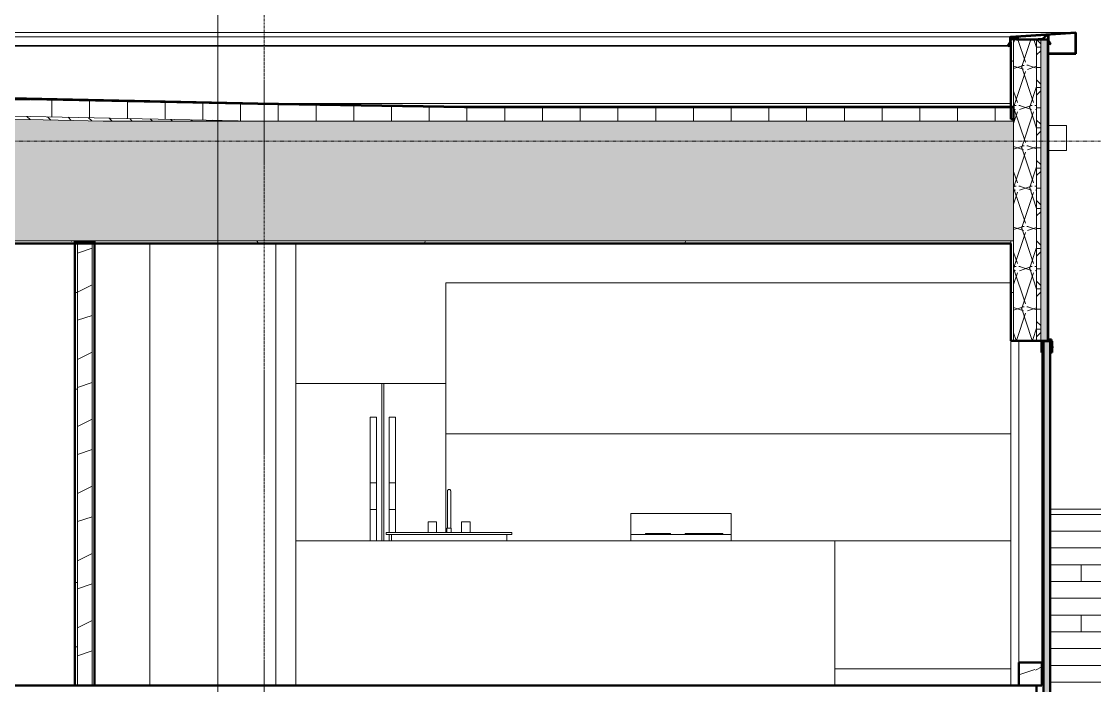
# Model space of a CAD drawing. Header units: inches. Extents: x -4168 to 1833, y -300 to 637.
# Drawn here: x 1057.8 to 1313.7, y 268 to 426.3 of the extents above; entities that cross this region are included whole.
import ezdxf

# ---------------------------------------------------------------- set-up
doc = ezdxf.new("R2010")
doc.units = ezdxf.units.IN
doc.header["$MEASUREMENT"] = 0
doc.linetypes.add('Aligning Line 1_8_', pattern=[0.25, 0.125, -0.125])
doc.linetypes.add('Grid Line 1_2_', pattern=[0.875, 0.5, -0.125, 0.125, -0.125])
for name, color, linetype, lineweight in [('0-3', 55, 'Continuous', 9), ('0-5', 170, 'Continuous', 5), ('A-FLOR-7', 192, 'Continuous', 50), ('A-GENM-1', 55, 'Continuous', 9), ('A-GLAZ-CWMG', 51, 'Continuous', 9), ('A-GLAZ-CWMG-1', 247, 'Continuous', 9), ('A-GLAZ-CWMG-3', 55, 'Continuous', 9), ('A-GLAZ-CWMG-4', 51, 'Continuous', 50), ('A-ROOF', 132, 'Continuous', 13), ('A-ROOF-1', 252, 'Continuous', 13), ('A-ROOF-2', 31, 'Continuous', 5), ('A-ROOF-4', 132, 'Continuous', 50), ('A-ROOF-PATT-1', 132, 'Continuous', 9), ('A-WALL', 113, 'Continuous', 13), ('A-WALL-1', 10, 'Continuous', 50), ('A-WALL-10', 113, 'Continuous', 50), ('A-WALL-11', 9, 'Continuous', 9), ('A-WALL-2', 7, 'Continuous', 13), ('A-WALL-3', 135, 'Continuous', 13), ('A-WALL-5', 254, 'Continuous', 5), ('A-WALL-6', 8, 'Continuous', 5), ('A-WALL-9', 27, 'Continuous', 13), ('A-WALL-PATT-1', 250, 'Continuous', 9), ('A-WALL-PATT-2', 253, 'Continuous', 9), ('A-WALL-PATT-3', 55, 'Continuous', 9), ('A-WALL-PATT-5', 111, 'Continuous', 9), ('G-ANNO-SYMB', 111, 'Aligning Line 1_8_', 9), ('G-ANNO-SYMB-1', 111, 'Continuous', 9), ('P-SANR-FIXT-1', 55, 'Continuous', 9), ('Q-CASE-1', 55, 'Continuous', 9), ('Q-SPCQ-1', 55, 'Continuous', 9), ('S-GRID-1', 1, 'Grid Line 1_2_', 9)]:
    doc.layers.add(name, color=color, linetype=linetype, lineweight=lineweight)
pattern_1 = [(0, (-10964.796, 146.633), (30.72, 7.68), [1.267, -21.773, 1.267, -21.773, -122.88]), (0, (-10964.796, 146.633), (30.72, 7.68), [-46.08, 1.267, -44.813, 1.267, -21.773, -53.76]), (0, (-10964.796, 146.633), (30.72, 7.68), [-115.2, 1.267, -14.093, 1.267, -37.133]), (120, (-10953.276, 150.473), (-22.011075, 22.7643), [1.267, -21.773, 1.267, -21.773, -122.88]), (120, (-10953.276, 150.473), (-22.011075, 22.7643), [-46.08, 1.267, -44.813, 1.267, -21.773, -53.76]), (120, (-10953.276, 150.473), (-22.011075, 22.7643), [-115.2, 1.267, -14.093, 1.267, -37.133]), (240, (-10949.436, 165.833), (-8.708925, -30.4443), [1.267, -21.773, 1.267, -21.773, -122.88]), (240, (-10949.436, 165.833), (-8.708925, -30.4443), [-46.08, 1.267, -44.813, 1.267, -21.773, -53.76]), (240, (-10949.436, 165.833), (-8.708925, -30.4443), [-115.2, 1.267, -14.093, 1.267, -37.133])]
pattern_2 = [(0, (317.997, 146.633), (0, 4.798), []), (315, (317.997, 146.633), (4.798427, 0), [6.786, -6.786]), (45, (317.997, 146.633), (4.798427, 0), [6.786, -6.786])]
pattern_3 = [(161.57, (318.477, 147.113), (-3.8399538, -1.54e-05), [0, -27.322, 3.034, 0]), (18.43, (317.517, 147.113), (-3.8399538, 1.54e-05), [0, -27.322, 3.034, 0]), (108.43, (318.477, 147.113), (1.919622, -9.6005246), [9.106, -21.25]), (71.57, (317.517, 147.113), (1.919622, 9.6005246), [9.106, -21.25])]
pattern_4 = [(0, (317.997, 146.633), (30.72, 7.68), [1.267, -21.773, 1.267, -21.773, -122.88]), (0, (317.997, 146.633), (30.72, 7.68), [-46.08, 1.267, -44.813, 1.267, -21.773, -53.76]), (0, (317.997, 146.633), (30.72, 7.68), [-115.2, 1.267, -14.093, 1.267, -37.133]), (120, (329.517, 150.473), (-22.011075, 22.7643), [1.267, -21.773, 1.267, -21.773, -122.88]), (120, (329.517, 150.473), (-22.011075, 22.7643), [-46.08, 1.267, -44.813, 1.267, -21.773, -53.76]), (120, (329.517, 150.473), (-22.011075, 22.7643), [-115.2, 1.267, -14.093, 1.267, -37.133]), (240, (333.357, 165.833), (-8.708925, -30.4443), [1.267, -21.773, 1.267, -21.773, -122.88]), (240, (333.357, 165.833), (-8.708925, -30.4443), [-46.08, 1.267, -44.813, 1.267, -21.773, -53.76]), (240, (333.357, 165.833), (-8.708925, -30.4443), [-115.2, 1.267, -14.093, 1.267, -37.133])]
pattern_5 = [(0, (317.997, 146.633), (0, 9), []), (90, (317.997, 146.633), (-9, 6e-16), [])]

# ---------------------------------------------------------------- blocks, each defined once
blk = doc.blocks.new('Refrigerator_-_Side-by-Side_6047 - 36_ X 30_-V60-BUILDING SECTION - EAST_WEST AT RAMP - LOOKING SOUTH')
at = {"layer": 'Q-SPCQ-1'}
for p, q in [((-10159.59, 208), (-10159.59, 170.5)), ((-10139.09, 208), (-10159.59, 208)), ((-10138.59, 208), (-10139.09, 208)), ((-10139.09, 170.5), (-10139.09, 208)), ((-10138.59, 208), (-10138.59, 170.5)), ((-10123.84, 208), (-10138.59, 208)), ((-10123.84, 172.5), (-10123.84, 208)), ((-10141.87, 184.29), (-10141.87, 200)), ((-10141.87, 200), (-10140.35, 200)), ((-10140.35, 200), (-10140.35, 184.29)), ((-10137.33, 184.29), (-10137.33, 200)), ((-10135.81, 200), (-10137.33, 200)), ((-10135.81, 200), (-10135.81, 184.29)), ((-10141.87, 177.94), (-10141.87, 184.29)), ((-10141.87, 184.29), (-10140.35, 184.29)), ((-10140.35, 184.29), (-10140.35, 177.94)), ((-10137.33, 177.94), (-10137.33, 184.29)), ((-10135.81, 184.29), (-10137.33, 184.29)), ((-10135.81, 184.29), (-10135.81, 177.94)), ((-10141.87, 170.5), (-10141.87, 177.94)), ((-10141.87, 177.94), (-10140.35, 177.94)), ((-10140.35, 177.94), (-10140.35, 170.5)), ((-10137.33, 172.5), (-10137.33, 177.94)), ((-10135.81, 177.94), (-10137.33, 177.94)), ((-10135.81, 177.94), (-10135.81, 172.5)), ((-10137.33, 170.5), (-10137.33, 172))]:
    blk.add_line(p, q, dxfattribs=at)
blk = doc.blocks.new('Range - 24_ x 24_-1372826-BUILDING SECTION - EAST_WEST AT RAMP - LOOKING SOUTH')
at = {"layer": 'Q-SPCQ-1'}
for p, q in [((-10591.52, 36), (-10591.52, 41)), ((-10591.52, 41), (-10567.52, 41)), ((-10567.52, 41), (-10567.52, 36)), ((-10591.52, 36), (-10591.52, 34.5)), ((-10567.52, 36), (-10591.52, 36)), ((-10588.02, 36.25), (-10588.02, 36)), ((-10588.02, 36.25), (-10582.02, 36.25)), ((-10582.02, 36), (-10582.02, 36.25)), ((-10578.52, 36.25), (-10578.52, 36)), ((-10578.52, 36.25), (-10577.54, 36.25)), ((-10577.52, 36.25), (-10577.52, 36)), ((-10577.52, 36.25), (-10570.52, 36.25)), ((-10570.52, 36), (-10570.52, 36.25)), ((-10570.5, 36.25), (-10569.52, 36.25)), ((-10569.52, 36), (-10569.52, 36.25)), ((-10567.52, 34.5), (-10567.52, 36))]:
    blk.add_line(p, q, dxfattribs=at)
blk = doc.blocks.new('OD_CW_Base Cabinet - OD_CW_Base Cabinet-1985765-BUILDING SECTION - EAST_WEST AT RAMP - LOOKING SOUTH')
at = {"layer": 'Q-CASE-1'}
for p, q in [((-9989.06, 170.5), (-10031.06, 170.5)), ((-10031.06, 140), (-9989.06, 140))]:
    blk.add_line(p, q, dxfattribs=at)
blk = doc.blocks.new('Sink Kitchen-Single - 30_ x 21_-366345-BUILDING SECTION - EAST_WEST AT RAMP - LOOKING SOUTH')
at = {"layer": 'P-SANR-FIXT-1'}
for p, q in [((-11068.88, 43.87), (-11068.88, 37.5)), ((-11068.88, 43.87), (-11068.88, 42.5)), ((-11068.13, 37.5), (-11068.13, 43.87)), ((-11068.13, 42.5), (-11068.13, 43.87)), ((-11068.87, 42.5), (-11068.87, 42.5)), ((-11068.14, 42.5), (-11068.14, 42.5)), ((-11073.51, 39), (-11073.51, 36.5)), ((-11073.51, 39), (-11071.51, 39)), ((-11071.51, 36.5), (-11071.51, 39)), ((-11065.51, 39), (-11065.51, 36.5)), ((-11065.51, 39), (-11063.51, 39)), ((-11063.51, 36.5), (-11063.51, 39)), ((-11083.51, 36.5), (-11053.51, 36.5)), ((-11083.51, 36.5), (-11083.51, 36)), ((-11053.51, 36), (-11083.51, 36)), ((-11082.26, 36), (-11082.26, 34.5)), ((-11069.01, 37.5), (-11069.01, 36.5)), ((-11069.01, 37.5), (-11068.01, 37.5)), ((-11068.01, 36.5), (-11068.01, 37.5)), ((-11054.76, 34.5), (-11054.76, 36)), ((-11053.51, 36), (-11053.51, 36.5))]:
    blk.add_line(p, q, dxfattribs=at)
at = {"layer": 'P-SANR-FIXT-1', "flags": 128}
for points in [[(-11068.88, 46.37), (-11068.88, 46.39), (-11068.88, 46.4), (-11068.88, 46.42), (-11068.88, 46.43), (-11068.87, 46.45), (-11068.87, 46.46), (-11068.87, 46.48), (-11068.86, 46.49), (-11068.86, 46.51), (-11068.85, 46.52), (-11068.84, 46.53), (-11068.84, 46.55), (-11068.83, 46.56), (-11068.82, 46.57), (-11068.81, 46.59), (-11068.81, 46.6), (-11068.8, 46.61), (-11068.79, 46.62), (-11068.78, 46.63), (-11068.77, 46.64), (-11068.76, 46.65), (-11068.74, 46.66), (-11068.73, 46.67), (-11068.72, 46.68), (-11068.71, 46.69), (-11068.69, 46.7), (-11068.68, 46.71), (-11068.67, 46.71), (-11068.65, 46.72), (-11068.64, 46.72), (-11068.63, 46.73), (-11068.61, 46.73), (-11068.6, 46.74), (-11068.58, 46.74), (-11068.57, 46.74), (-11068.55, 46.75), (-11068.54, 46.75), (-11068.52, 46.75), (-11068.51, 46.75), (-11068.51, 46.75)], [(-11068.88, 46.37), (-11068.88, 46.37), (-11068.88, 46.37), (-11068.88, 46.36), (-11068.88, 46.34), (-11068.88, 46.33), (-11068.88, 46.3), (-11068.88, 46.28), (-11068.88, 46.25), (-11068.88, 46.21), (-11068.88, 46.18), (-11068.88, 46.14), (-11068.88, 46.09), (-11068.88, 46.04), (-11068.88, 45.99), (-11068.88, 45.94), (-11068.88, 45.88), (-11068.88, 45.82), (-11068.88, 45.75), (-11068.88, 45.69), (-11068.88, 45.62), (-11068.88, 45.54), (-11068.88, 45.47), (-11068.88, 45.39), (-11068.88, 45.31), (-11068.88, 45.23), (-11068.88, 45.14), (-11068.88, 45.05), (-11068.88, 44.96), (-11068.88, 44.87), (-11068.88, 44.78), (-11068.88, 44.69), (-11068.88, 44.59), (-11068.88, 44.5), (-11068.88, 44.4), (-11068.88, 44.3), (-11068.88, 44.2), (-11068.88, 44.1), (-11068.88, 44), (-11068.88, 43.9), (-11068.88, 43.87)], [(-11068.88, 46.3), (-11068.88, 46.32), (-11068.88, 46.34), (-11068.88, 46.35), (-11068.88, 46.36), (-11068.88, 46.37), (-11068.88, 46.37)], [(-11068.88, 43.87), (-11068.88, 43.97), (-11068.88, 44.07), (-11068.88, 44.17), (-11068.88, 44.27), (-11068.88, 44.37), (-11068.88, 44.47), (-11068.88, 44.57), (-11068.88, 44.66), (-11068.88, 44.76), (-11068.88, 44.85), (-11068.88, 44.94), (-11068.88, 45.03), (-11068.88, 45.12), (-11068.88, 45.2), (-11068.88, 45.29), (-11068.88, 45.37), (-11068.88, 45.45), (-11068.88, 45.52), (-11068.88, 45.6), (-11068.88, 45.67), (-11068.88, 45.74), (-11068.88, 45.8), (-11068.88, 45.86), (-11068.88, 45.92), (-11068.88, 45.98), (-11068.88, 46.03), (-11068.88, 46.08), (-11068.88, 46.13), (-11068.88, 46.17)], [(-11068.51, 46.75), (-11068.49, 46.75), (-11068.48, 46.75), (-11068.46, 46.75), (-11068.45, 46.75), (-11068.43, 46.74), (-11068.42, 46.74), (-11068.4, 46.74), (-11068.39, 46.73), (-11068.37, 46.73), (-11068.36, 46.72), (-11068.35, 46.71), (-11068.33, 46.71), (-11068.32, 46.7), (-11068.31, 46.69), (-11068.29, 46.68), (-11068.28, 46.68), (-11068.27, 46.67), (-11068.26, 46.66), (-11068.25, 46.65), (-11068.24, 46.64), (-11068.23, 46.63), (-11068.22, 46.61), (-11068.21, 46.6), (-11068.2, 46.59), (-11068.19, 46.58), (-11068.18, 46.56), (-11068.17, 46.55), (-11068.17, 46.54), (-11068.16, 46.52), (-11068.16, 46.51), (-11068.15, 46.5), (-11068.15, 46.48), (-11068.14, 46.47), (-11068.14, 46.45), (-11068.14, 46.44), (-11068.13, 46.42), (-11068.13, 46.41), (-11068.13, 46.39), (-11068.13, 46.38), (-11068.13, 46.37)], [(-11068.13, 43.87), (-11068.13, 43.97), (-11068.13, 44.07), (-11068.13, 44.17), (-11068.13, 44.27), (-11068.13, 44.37), (-11068.13, 44.47), (-11068.13, 44.57), (-11068.13, 44.66), (-11068.13, 44.76), (-11068.13, 44.85), (-11068.13, 44.94), (-11068.13, 45.03), (-11068.13, 45.12), (-11068.13, 45.2), (-11068.13, 45.29), (-11068.13, 45.37), (-11068.13, 45.45), (-11068.13, 45.52), (-11068.13, 45.6), (-11068.13, 45.67), (-11068.13, 45.74), (-11068.13, 45.8), (-11068.13, 45.86), (-11068.13, 45.92), (-11068.13, 45.98), (-11068.13, 46.03), (-11068.13, 46.08), (-11068.13, 46.13), (-11068.13, 46.17), (-11068.13, 46.21), (-11068.13, 46.24), (-11068.13, 46.27), (-11068.13, 46.3), (-11068.13, 46.32), (-11068.13, 46.34), (-11068.13, 46.35), (-11068.13, 46.36), (-11068.13, 46.37), (-11068.13, 46.37), (-11068.13, 46.37)], [(-11068.13, 46.37), (-11068.13, 46.37), (-11068.13, 46.36), (-11068.13, 46.34), (-11068.13, 46.33), (-11068.13, 46.3), (-11068.13, 46.28)], [(-11068.13, 46.14), (-11068.13, 46.09), (-11068.13, 46.04), (-11068.13, 45.99), (-11068.13, 45.94), (-11068.13, 45.88), (-11068.13, 45.82), (-11068.13, 45.75), (-11068.13, 45.69), (-11068.13, 45.62), (-11068.13, 45.54), (-11068.13, 45.47), (-11068.13, 45.39), (-11068.13, 45.31), (-11068.13, 45.23), (-11068.13, 45.14), (-11068.13, 45.05), (-11068.13, 44.96), (-11068.13, 44.87), (-11068.13, 44.78), (-11068.13, 44.69), (-11068.13, 44.59), (-11068.13, 44.5), (-11068.13, 44.4), (-11068.13, 44.3), (-11068.13, 44.2), (-11068.13, 44.1), (-11068.13, 44), (-11068.13, 43.9), (-11068.13, 43.87)]]:
    blk.add_lwpolyline(points, dxfattribs=at)
blk = doc.blocks.new('OD_CW_Base Cabinet - OD_CW_Base Cabinet-1985666-BUILDING SECTION - EAST_WEST AT RAMP - LOOKING SOUTH')
at = {"layer": 'Q-CASE-1'}
for p, q in [((-10159.59, 136), (-10159.59, 170.5)), ((-10031.06, 170.5), (-10159.59, 170.5)), ((-10031.06, 170.5), (-10031.06, 136))]:
    blk.add_line(p, q, dxfattribs=at)
blk = doc.blocks.new('OD_CW_Upper Cabinet - OD_CW_Upper Cabinet-V61-BUILDING SECTION - EAST_WEST AT RAMP - LOOKING SOUTH')
at = {"layer": 'Q-CASE-1'}
for p, q in [((-9989.06, 364), (-10123.84, 364)), ((-10123.84, 364), (-10123.84, 340)), ((-10123.84, 328), (-9989.06, 328))]:
    blk.add_line(p, q, dxfattribs=at)
blk = doc.blocks.new('CTR - 1st Phase - Unit Layouts_rvt-2-BUILDING SECTION - EAST_WEST AT RAMP - LOOKING SOUTH')
at = {"layer": 'A-WALL-PATT-1'}
h = blk.add_hatch(dxfattribs=at)
h.set_pattern_fill('FP_20', color=256, style=0, pattern_type=2)
h.set_pattern_definition(pattern_1)
h.paths.add_polyline_path([(-10211.71, 268), (-10211.71, 373.37), (-10212.34, 373.37), (-10212.34, 268)], flags=0)
h = blk.add_hatch(dxfattribs=at)
h.set_pattern_fill('FP_20', color=256, style=0, pattern_type=2)
h.set_pattern_definition(pattern_1)
h.paths.add_polyline_path([(-10207.59, 268), (-10207.59, 373.37), (-10208.21, 373.37), (-10208.21, 268)], flags=0)
at = {"layer": 'A-WALL-PATT-2'}
h = blk.add_hatch(dxfattribs=at)
h.set_pattern_fill('FP_23', color=256, style=0, pattern_type=2)
h.set_pattern_definition([(216.87, (-10958.398, 162.627), (47.980943, 31.987086), [7.997, -71.971]), (206.565, (-10948.802, 157.829), (-15.993714, -15.99413), [17.881, -17.881]), (198.435, (-10948.802, 149.832), (-31.98674, -15.99388), [10.115, -40.461])])
h.paths.add_polyline_path([(-10208.21, 268), (-10208.21, 373.87), (-10211.71, 373.87), (-10211.71, 268)], flags=0)
at = {"layer": 'A-WALL-1'}
for p, q in [((-10212.34, 373.87), (-10212.34, 268)), ((-10207.59, 373.87), (-10212.34, 373.87)), ((-10207.59, 268), (-10207.59, 373.87)), ((-10212.34, 268), (-10207.59, 268))]:
    blk.add_line(p, q, dxfattribs=at)
at = {"layer": 'A-WALL-2'}
for p, q in [((-10211.71, 373.87), (-10211.71, 268)), ((-10208.21, 373.87), (-10208.21, 268))]:
    blk.add_line(p, q, dxfattribs=at)
at = {"layer": 'A-WALL-3'}
for p, q in [((-10194.4, 373.37), (-10194.4, 268)), ((-10164.34, 268), (-10164.34, 373.37)), ((-10159.59, 373.37), (-10159.59, 340))]:
    blk.add_line(p, q, dxfattribs=at)
at = {"layer": '0-3'}
for name, p in [('OD_CW_Upper Cabinet - OD_CW_Upper Cabinet-V61-BUILDING SECTION - EAST_WEST AT RAMP - LOOKING SOUTH', (0, 0)), ('Refrigerator_-_Side-by-Side_6047 - 36_ X 30_-V60-BUILDING SECTION - EAST_WEST AT RAMP - LOOKING SOUTH', (0, 132)), ('Sink Kitchen-Single - 30_ x 21_-366345-BUILDING SECTION - EAST_WEST AT RAMP - LOOKING SOUTH', (945.45, 268)), ('Range - 24_ x 24_-1372826-BUILDING SECTION - EAST_WEST AT RAMP - LOOKING SOUTH', (511.77, 268)), ('OD_CW_Base Cabinet - OD_CW_Base Cabinet-1985666-BUILDING SECTION - EAST_WEST AT RAMP - LOOKING SOUTH', (0, 132)), ('OD_CW_Base Cabinet - OD_CW_Base Cabinet-1985765-BUILDING SECTION - EAST_WEST AT RAMP - LOOKING SOUTH', (0, 132))]:
    blk.add_blockref(name, p, dxfattribs=at)
blk = doc.blocks.new('Basic Wall _ EXT - FIBER CEMENT - SMALL - ___-2145934-BUILDING SECTION - EAST_WEST AT RAMP - LOOKING SOUTH')
at = {"layer": 'A-WALL-3'}
for p, q in [((-9973.63, 423.66), (-10857.95, 423.66)), ((-9989.07, 422.6), (-10842.51, 422.6)), ((-9989.06, 422.27), (-9989.22, 422.27)), ((-9989, 422.47), (-9989.17, 422.47)), ((-9987.51, 422.37), (-9988.95, 422.37)), ((-9980.36, 423.11), (-9980.5, 423.11)), ((-9989.8, 420.57), (-10831.78, 420.57)), ((-10824.25, 420.42), (-9989.48, 420.42)), ((-9989.49, 420.59), (-9989.69, 420.59)), ((-9989.56, 420.63), (-9989.67, 420.63)), ((-9989.13, 420.64), (-9989.47, 420.64)), ((-9988.99, 422.24), (-9989.21, 422.24)), ((-9989.21, 422.23), (-9988.59, 422.23)), ((-9988.59, 422.16), (-9989.21, 422.16)), ((-9988.89, 422.08), (-9989.21, 422.08)), ((-9982.61, 422.04), (-9987.72, 422.04)), ((-9981.63, 422), (-9981.57, 422.04)), ((-9979.73, 420.79), (-9980.19, 420.79))]:
    blk.add_line(p, q, dxfattribs=at)
at = {"layer": 'A-WALL-3', "flags": 128}
for points in [[(-9989.07, 422.6), (-9989.12, 422.59), (-9989.18, 422.56), (-9989.22, 422.52), (-9989.26, 422.47), (-9989.28, 422.41), (-9989.29, 422.35)], [(-9980.11, 422.86), (-9980.11, 422.92), (-9980.14, 422.98), (-9980.18, 423.03), (-9980.22, 423.07), (-9980.28, 423.1), (-9980.34, 423.11), (-9980.41, 423.11), (-9980.47, 423.09), (-9980.52, 423.05)], [(-9989.61, 420.45), (-9989.55, 420.43), (-9989.49, 420.42)], [(-9989.48, 420.49), (-9989.48, 420.49), (-9989.53, 420.5)], [(-9989.48, 420.42), (-9989.43, 420.42), (-9989.37, 420.44)], [(-9989.29, 421.44), (-9989.29, 421.39), (-9989.3, 421.35), (-9989.33, 421.3)], [(-9989.26, 421.26), (-9989.23, 421.32), (-9989.21, 421.38), (-9989.21, 421.44)], [(-9989.14, 421.39), (-9989.14, 421.35), (-9989.16, 421.3), (-9989.18, 421.26)], [(-9988.89, 422.08), (-9988.95, 422.07), (-9989.01, 422.05), (-9989.07, 422.01), (-9989.11, 421.95), (-9989.13, 421.89), (-9989.14, 421.83)], [(-9989.11, 421.22), (-9989.08, 421.28), (-9989.07, 421.33)], [(-9981.62, 422.1), (-9981.67, 422.07), (-9981.73, 422.05), (-9981.79, 422.04)], [(-9980.19, 421.63), (-9980.18, 421.57), (-9980.16, 421.51), (-9980.14, 421.45)], [(-9980.07, 421.5), (-9980.09, 421.54), (-9980.1, 421.58), (-9980.11, 421.63)]]:
    blk.add_lwpolyline(points, dxfattribs=at)
blk = doc.blocks.new('Basic Wall _ EXT - FIBER CEMENT - LARGE - ___-2162463-BUILDING SECTION - EAST_WEST AT RAMP - LOOKING SOUTH')
at = {"layer": 'A-WALL-9'}
h = blk.add_hatch(color=256, dxfattribs=at)
h.paths.add_polyline_path([(-9979.31, 348.56), (-9979.35, 348.66), (-9979.4, 348.66)], flags=0)
h.paths.add_polyline_path([(-9979.15, 348.66), (-9979.15, 348.71), (-9979.25, 348.78)], flags=0)
h.paths.add_polyline_path([(-9979.31, 348.86), (-9979.31, 348.91), (-9979.41, 349.02), (-9979.44, 349.01)], flags=0)
h.paths.add_polyline_path([(-9979.44, 350.12), (-9979.41, 350.12), (-9979.41, 350.46), (-9980.16, 350.53), (-9980.16, 350.5), (-9979.44, 350.44)], flags=0)
at = {"layer": 'A-WALL-10'}
for p, q in [((-9980.16, 353), (-9980.19, 353)), ((-9980.19, 353), (-9980.19, 350.5)), ((-9980.16, 350.53), (-9980.16, 353)), ((-9980.19, 350.5), (-9979.44, 350.44)), ((-9979.41, 350.46), (-9980.16, 350.53)), ((-9979.55, 348.9), (-9979.58, 348.88)), ((-9979.58, 348.88), (-9979.29, 348.54)), ((-9979.27, 348.56), (-9979.55, 348.9)), ((-9979.44, 350.44), (-9979.44, 349.01)), ((-9979.44, 349.01), (-9979.15, 348.66)), ((-9979.41, 349.02), (-9979.41, 350.46)), ((-9979.13, 348.68), (-9979.41, 349.02)), ((-9979.16, 348.57), (-9979.18, 348.55)), ((-9979.16, 348.53), (-9979.14, 348.55))]:
    blk.add_line(p, q, dxfattribs=at)
for centre, radius, start, end in [((-9979.22, 348.6), 0.0938, 220, 310), ((-9979.22, 348.6), 0.0625, 220, 310), ((-9979.2, 348.62), 0.0625, 310, 40), ((-9979.2, 348.62), 0.0937, 310, 40)]:
    blk.add_arc(centre, radius, start, end, dxfattribs=at)
at = {"layer": 'A-WALL-3'}
for p, q in [((-9979.16, 348.57), (-9979.18, 348.55)), ((-9979.16, 348.57), (-9979.18, 348.55)), ((-9979.16, 348.57), (-9979.18, 348.55)), ((-9979.16, 348.57), (-9979.18, 348.55)), ((-9979.16, 348.57), (-9979.18, 348.55)), ((-9979.16, 348.53), (-9979.14, 348.55)), ((-9979.16, 348.53), (-9979.14, 348.55)), ((-9979.16, 348.53), (-9979.14, 348.55)), ((-9979.16, 348.53), (-9979.14, 348.55)), ((-9979.16, 348.53), (-9979.14, 348.55))]:
    blk.add_line(p, q, dxfattribs=at)
for centre, radius, start, end in [((-9979.22, 348.6), 0.0937, 250, 310), ((-9979.22, 348.6), 0.0938, 250, 310), ((-9979.22, 348.6), 0.0938, 250, 310), ((-9979.22, 348.6), 0.0938, 250, 310), ((-9979.22, 348.6), 0.0938, 250, 310), ((-9979.22, 348.6), 0.0625, 250, 310), ((-9979.22, 348.6), 0.0625, 250, 310), ((-9979.22, 348.6), 0.0625, 250, 310), ((-9979.22, 348.6), 0.0625, 250, 310), ((-9979.22, 348.6), 0.0625, 250, 310), ((-9979.2, 348.62), 0.0625, 310, 40), ((-9979.2, 348.62), 0.0625, 310, 40), ((-9979.2, 348.62), 0.0625, 310, 40), ((-9979.2, 348.62), 0.0625, 310, 40), ((-9979.2, 348.62), 0.0625, 310, 40), ((-9979.2, 348.62), 0.0937, 310, 40), ((-9979.2, 348.62), 0.0938, 310, 40), ((-9979.2, 348.62), 0.0938, 310, 40), ((-9979.2, 348.62), 0.0937, 310, 40), ((-9979.2, 348.62), 0.0938, 310, 40)]:
    blk.add_arc(centre, radius, start, end, dxfattribs=at)
blk = doc.blocks.new('Basic Wall _ EXT - FIBER CEMENT - SMALL - ___-2145937-BUILDING SECTION - EAST_WEST AT RAMP - LOOKING SOUTH')
at = {"layer": 'A-WALL-9'}
h = blk.add_hatch(color=256, dxfattribs=at)
h.paths.add_polyline_path([(-9980.19, 418.54), (-9973.63, 418.54), (-9973.63, 423.66), (-9989.15, 422.56), (-9989.24, 422.47), (-9989.29, 422.23), (-9989.29, 421.44), (-9989.21, 421.44), (-9989.17, 422.47), (-9989.06, 422.52), (-9973.7, 423.58), (-9973.7, 418.62), (-9980.19, 418.58)], flags=0)
h.paths.add_polyline_path([(-9989.49, 420.42), (-9989.22, 420.51), (-9989.11, 420.6), (-9989.15, 420.63), (-9989.44, 420.47), (-9989.49, 420.42)], flags=0)
h.paths.add_polyline_path([(-9989.49, 420.42), (-9989.65, 420.57), (-9989.67, 420.63), (-9989.26, 421.26), (-9989.33, 421.3), (-9989.8, 420.57), (-9989.49, 420.42)], flags=0)
h.paths.add_polyline_path([(-9989.49, 420.59), (-9989.13, 421.23), (-9989.18, 421.26), (-9989.55, 420.63), (-9989.5, 420.6)], flags=0)
h.paths.add_polyline_path([(-9979.73, 420.79), (-9979.66, 420.84), (-9980.07, 421.5), (-9980.14, 421.45), (-9980.07, 421.35)], flags=0)
h.paths.add_polyline_path([(-9989.06, 421.39), (-9989.06, 422), (-9987.72, 422.04), (-9987.72, 422.08), (-9988.98, 422.04), (-9989.09, 421.95), (-9989.14, 421.83), (-9989.13, 421.39), (-9989.06, 421.39)], flags=0)
h.paths.add_polyline_path([(-9980.18, 421.63), (-9980.11, 421.63), (-9980.13, 422.9), (-9980.29, 423.08), (-9980.57, 423.01), (-9981.62, 422.1), (-9981.57, 422.04), (-9980.44, 423), (-9980.26, 422.98), (-9980.19, 422.86), (-9980.19, 421.63)], flags=0)
h.paths.add_polyline_path([(-9981.68, 422), (-9981.57, 422.04), (-9981.69, 422.04)], flags=0)
h.paths.add_polyline_path([(-9987.44, 422.16), (-9987.44, 422.44), (-9989, 422.47), (-9989.06, 422.27), (-9988.98, 422.27), (-9988.94, 422.39), (-9987.51, 422.37), (-9987.51, 422.23), (-9988.59, 422.23), (-9988.59, 422.16), (-9987.51, 422.16)], flags=0)
at = {"layer": 'A-WALL-10'}
for p, q in [((-9989.29, 422.35), (-9989.29, 421.44)), ((-9989.21, 421.44), (-9989.21, 422.35)), ((-9973.63, 423.66), (-9989.07, 422.6)), ((-9989.06, 422.52), (-9973.7, 423.58)), ((-9989, 422.47), (-9989.06, 422.27)), ((-9989.06, 422.27), (-9988.99, 422.24)), ((-9987.44, 422.44), (-9989, 422.47)), ((-9988.99, 422.24), (-9988.94, 422.39)), ((-9988.94, 422.39), (-9987.51, 422.37)), ((-9987.51, 422.37), (-9987.51, 422.23)), ((-9987.44, 422.16), (-9987.44, 422.44)), ((-9980.52, 423.05), (-9981.62, 422.1)), ((-9981.57, 422.04), (-9980.47, 422.99)), ((-9980.19, 422.86), (-9980.19, 422)), ((-9980.11, 421.63), (-9980.11, 422.86)), ((-9973.7, 423.58), (-9973.7, 418.62)), ((-9973.63, 418.54), (-9973.63, 423.66)), ((-9989.33, 421.3), (-9989.8, 420.57)), ((-9989.8, 420.57), (-9989.61, 420.45)), ((-9989.69, 420.6), (-9989.26, 421.26)), ((-9989.57, 420.52), (-9989.69, 420.6)), ((-9989.18, 421.26), (-9989.56, 420.63)), ((-9989.56, 420.63), (-9989.49, 420.59)), ((-9989.49, 420.59), (-9989.11, 421.22)), ((-9989.13, 420.64), (-9989.4, 420.51)), ((-9989.37, 420.44), (-9989.09, 420.57)), ((-9989.14, 421.83), (-9989.14, 421.39)), ((-9989.09, 420.57), (-9989.13, 420.64)), ((-9987.72, 422.08), (-9988.89, 422.08)), ((-9988.59, 422.23), (-9988.59, 422.16)), ((-9987.51, 422.23), (-9988.59, 422.23)), ((-9988.59, 422.16), (-9987.44, 422.16)), ((-9987.72, 422), (-9987.72, 422.08)), ((-9981.79, 422.04), (-9982.61, 422.04)), ((-9982.61, 422.04), (-9982.61, 421.96)), ((-9982.61, 421.96), (-9981.79, 421.96)), ((-9980.14, 421.45), (-9979.73, 420.79)), ((-9979.66, 420.84), (-9980.07, 421.5)), ((-9979.73, 420.79), (-9979.66, 420.84)), ((-9973.7, 418.62), (-9980.19, 418.62)), ((-9980.19, 418.54), (-9973.63, 418.54))]:
    blk.add_line(p, q, dxfattribs=at)
for centre, radius, start, end in [((-9989.04, 422.35), 0.25, 96.9295, 180), ((-9989.04, 422.35), 0.171, 97.5543, 180), ((-9980.36, 422.86), 0.25, 0, 130.7229), ((-9980.36, 422.86), 0.171, 0, 130.7229), ((-9989.48, 420.67), 0.25, 237.9895, 295.8255), ((-9989.48, 420.67), 0.171, 237.9895, 295.8255), ((-9989.54, 421.44), 0.25, 327.174, 0), ((-9989.54, 421.44), 0.329, 327.174, 0), ((-9989.39, 421.39), 0.25, 328.5676, 0), ((-9988.89, 421.83), 0.25, 90, 180), ((-9989.39, 421.39), 0.329, 328.5676, 0), ((-9988.89, 421.83), 0.171, 90, 180), ((-9981.79, 422.29), 0.25, 270, 310.7229), ((-9981.79, 422.29), 0.329, 270, 310.7229), ((-9979.86, 421.63), 0.329, 180, 211.7619), ((-9979.86, 421.63), 0.25, 180, 211.7619)]:
    blk.add_arc(centre, radius, start, end, dxfattribs=at)
at = {"layer": 'A-WALL-3'}
for p, q in [((-9989.06, 421.39), (-9989.06, 421.83)), ((-9988.89, 422), (-9988.44, 422)), ((-9988.44, 422), (-9987.72, 422)), ((-9980.19, 422), (-9980.19, 421.63)), ((-9980.19, 418.62), (-9980.19, 418.54))]:
    blk.add_line(p, q, dxfattribs=at)
blk = doc.blocks.new('Rectangular Mullion - Profile_Polycarbonate_Upper and left-1991598-BUILDING SECTION - EAST_WEST AT RAMP - LOOKING SOUTH')
at = {"layer": 'A-GLAZ-CWMG-1'}
blk.add_hatch(color=256, dxfattribs=at).paths.add_polyline_path([(-9981.33, 347.37), (-9981.33, 347.62), (-9981.39, 347.62), (-9981.39, 347.44), (-9981.69, 347.44), (-9981.69, 350.06), (-9979.31, 350.06), (-9979.31, 347.44), (-9979.69, 347.44), (-9979.69, 347.62), (-9979.75, 347.62), (-9979.75, 347.37), (-9979.25, 347.37), (-9979.25, 350.12), (-9981.75, 350.12), (-9981.75, 347.37), (-9981.69, 347.37)], flags=0)
at = {"layer": 'A-GLAZ-CWMG-4'}
for p, q in [((-9979.25, 350.12), (-9981.75, 350.12)), ((-9981.75, 350.12), (-9981.75, 347.37)), ((-9981.69, 347.44), (-9981.69, 350.06)), ((-9981.69, 350.06), (-9979.31, 350.06)), ((-9979.31, 350.06), (-9979.31, 347.44)), ((-9979.25, 347.37), (-9979.25, 350.12)), ((-9981.75, 347.37), (-9981.33, 347.37)), ((-9981.39, 347.44), (-9981.69, 347.44)), ((-9981.33, 347.62), (-9981.39, 347.62)), ((-9981.39, 347.62), (-9981.39, 347.44)), ((-9981.33, 347.37), (-9981.33, 347.62)), ((-9979.69, 347.62), (-9979.75, 347.62)), ((-9979.75, 347.62), (-9979.75, 347.37)), ((-9979.75, 347.37), (-9979.25, 347.37)), ((-9979.69, 347.44), (-9979.69, 347.62)), ((-9979.31, 347.44), (-9979.69, 347.44))]:
    blk.add_line(p, q, dxfattribs=at)
blk = doc.blocks.new('Rectangular Mullion - Stud - Base_Head-1773364-BUILDING SECTION - EAST_WEST AT RAMP - LOOKING SOUTH')
at = {"layer": 'A-GLAZ-CWMG'}
h = blk.add_hatch(dxfattribs=at)
h.set_pattern_fill('FP_26', color=256, style=0, pattern_type=2)
h.set_pattern_definition([(216.87, (-10955.196, 170.633), (71.999914, 48.000129), [12, -108]), (206.565, (-10940.796, 163.433), (-23.99974, -23.9997), [26.833, -26.833]), (198.435, (-10940.796, 151.433), (-47.999875, -23.999517), [15.179, -60.716])])
h.paths.add_polyline_path([(-9982.94, 268), (-9981.69, 268), (-9981.71, 273.5), (-9987.19, 273.5), (-9987.19, 268), (-9986.07, 268)], flags=0)
at = {"layer": 'A-GLAZ-CWMG-4'}
for p, q in [((-9987.19, 273.5), (-9987.19, 268)), ((-9981.69, 273.5), (-9987.19, 273.5)), ((-9981.69, 268), (-9981.69, 273.5)), ((-9987.19, 268), (-9981.69, 268))]:
    blk.add_line(p, q, dxfattribs=at)
blk = doc.blocks.new('Rectangular Mullion - Stud - Vertical-2193583-BUILDING SECTION - EAST_WEST AT RAMP - LOOKING SOUTH')
at = {"layer": 'A-GLAZ-CWMG-3'}
for p, q in [((-9987.19, 350.12), (-9987.19, 273.5)), ((-9981.69, 347.37), (-9981.69, 273.5))]:
    blk.add_line(p, q, dxfattribs=at)
blk = doc.blocks.new('Family1 - SCUPPER-2162046-BUILDING SECTION - EAST_WEST AT RAMP - LOOKING SOUTH')
at = {"layer": 'A-GENM-1'}
for p, q in [((-9975.81, 401.5), (-9980.19, 401.5)), ((-9975.81, 401.5), (-9975.81, 395.5)), ((-9975.81, 395.5), (-9980.19, 395.5))]:
    blk.add_line(p, q, dxfattribs=at)

msp = doc.modelspace()

# ---------------------------------------------------------------- hatches: boundary and pattern name
at = {"layer": 'A-ROOF-1'}
for points in [[(1114.1036, 406.5056), (1114.1036, 406.7557), (932.4536, 410.5406), (932.4536, 410.2905), (1113.2385, 406.5237)], [(1293.7286, 405.7021), (1294.3536, 405.7021), (1294.3536, 405.9521), (1163.4124, 405.9521), (1114.1036, 406.7557), (1114.1073, 406.5228), (1164.67, 405.7021), (1275.1908, 405.7021)]]:
    msp.add_hatch(color=256, dxfattribs=at).paths.add_polyline_path(points, flags=0)
at = {"layer": 'A-ROOF-2'}
msp.add_hatch(color=256, dxfattribs=at).paths.add_polyline_path([(932.4536, 374), (1294.3536, 374), (1294.3536, 402.5228), (1077.2354, 402.5228), (932.4536, 405.5395), (932.4536, 389.4885)], flags=0)
at = {"layer": 'A-ROOF-PATT-1'}
h = msp.add_hatch(dxfattribs=at)
h.set_pattern_fill('FP_31', color=256, style=0, pattern_type=2)
h.set_pattern_definition(pattern_5)
h.paths.add_polyline_path([(1113.2385, 402.5228), (1114.1036, 402.5228), (1114.1036, 406.5056), (932.4536, 410.2905), (932.4536, 406.2896), (1102.9693, 402.7368)], flags=0)
h = msp.add_hatch(dxfattribs=at)
h.set_pattern_fill('FP_22', color=256, style=0, pattern_type=2)
h.set_pattern_definition(pattern_2)
h.paths.add_polyline_path([(1102.9693, 402.5228), (1113.2385, 402.5228), (932.4536, 406.2896), (932.4536, 405.5395), (1077.2354, 402.5228)], flags=0)
h = msp.add_hatch(dxfattribs=at)
h.set_pattern_fill('FP_31', color=256, style=0, pattern_type=2)
h.set_pattern_definition(pattern_5)
h.paths.add_polyline_path([(1136.8813, 402.5228), (1294.3536, 402.5228), (1294.3536, 405.7021), (1163.4124, 405.7021), (1114.1036, 406.5056), (1114.1036, 402.5228)], flags=0)
h = msp.add_hatch(dxfattribs=at)
h.set_pattern_fill('FP_20', color=256, style=0, pattern_type=2)
h.set_pattern_definition(pattern_4)
h.paths.add_polyline_path([(1083.6464, 373.375), (1293.7286, 373.375), (1293.7286, 374), (935.9536, 374), (935.9536, 373.375), (1071.0786, 373.375), (1071.0786, 373.875), (1074.5786, 373.875), (1074.5786, 373.375), (1083.3265, 373.375)], flags=0)
at = {"layer": 'A-WALL-11'}
msp.add_hatch(color=256, dxfattribs=at).paths.add_polyline_path([(1302.609, 230.1875), (1303.0411, 230.1875), (1303.0411, 350.0625), (1301.4663, 350.0625), (1301.4663, 230.1875), (1302.6036, 230.1875)], flags=0)
at = {"layer": 'A-WALL-5'}
h = msp.add_hatch(color=256, dxfattribs=at)
h.paths.add_polyline_path([(1302.6036, 109.75), (1302.6036, 230.125), (1302.3536, 230.125), (1302.3536, 109.75)], flags=0)
h.paths.add_polyline_path([(1302.3536, 350.125), (1302.6036, 350.125), (1302.6036, 350.5), (1302.3536, 350.5)], flags=0)
at = {"layer": 'A-WALL-6'}
for points in [[(1301.1036, 350.5), (1302.3536, 350.5), (1302.3536, 422), (1300.8536, 422), (1300.8536, 350.5)], [(1302.3536, 350.5), (1302.6036, 350.5), (1302.5868, 422), (1302.3536, 422), (1302.3536, 355.1025)]]:
    msp.add_hatch(color=256, dxfattribs=at).paths.add_polyline_path(points, flags=0)
h = msp.add_hatch(color=256, dxfattribs=at)
h.paths.add_polyline_path([(1302.1004, 109.75), (1302.3536, 109.75), (1302.3536, 230.125), (1300.8536, 230.125), (1300.8536, 109.75)], flags=0)
h.paths.add_polyline_path([(1302.3522, 350.125), (1302.3536, 350.125), (1302.3536, 350.5), (1300.8536, 350.5), (1300.8536, 350.125), (1302.1004, 350.125)], flags=0)
at = {"layer": 'A-WALL-PATT-3'}
h = msp.add_hatch(dxfattribs=at)
h.set_pattern_fill('FP_36', color=256, style=0, pattern_type=2)
h.set_pattern_definition([(0, (1366.479, 268.8), (0, 4), []), (90, (1366.479, 268.8), (-8, 8), [4, -28]), (90, (1382.479, 272.8), (-8, 8), [4, -28])])
h.paths.add_polyline_path([(1307.4823, 230.125), (1368.6036, 230.125), (1368.6036, 310), (1303.0411, 310), (1303.0411, 232.875), (1303.5411, 232.875), (1303.5411, 230.125)], flags=0)
h.paths.add_polyline_path([(1303.4786, 230.1875), (1303.4786, 232.8125), (1303.1036, 232.8125), (1303.1036, 232.625), (1303.0411, 232.625), (1303.0411, 230.1875)], flags=0)
at = {"layer": 'A-WALL-PATT-5'}
h = msp.add_hatch(dxfattribs=at)
h.set_pattern_fill('FP_20', color=256, style=0, pattern_type=2)
h.set_pattern_definition(pattern_4)
h.paths.add_polyline_path([(1293.7286, 350.5), (1294.3536, 350.5), (1294.3536, 374), (1293.7286, 374), (1293.7286, 355.1025)], flags=0)
h.paths.add_polyline_path([(1294.3536, 405.9521), (1294.3536, 422), (1293.7286, 421.9615), (1293.7286, 405.9521), (1294.2533, 405.9521)], flags=0)
h = msp.add_hatch(dxfattribs=at)
h.set_pattern_fill('FP_24', color=256, style=0, pattern_type=2)
h.set_pattern_definition(pattern_3)
h.paths.add_polyline_path([(1295.6036, 350.5), (1299.8536, 350.5), (1299.8536, 422), (1294.3536, 422), (1294.3536, 350.5)], flags=0)
h = msp.add_hatch(dxfattribs=at)
h.set_pattern_fill('FP_22', color=256, style=0, pattern_type=2)
h.set_pattern_definition(pattern_2)
h.paths.add_polyline_path([(1300.8536, 350.5), (1300.8536, 422), (1299.8536, 422), (1299.8536, 350.5)], flags=0)
h = msp.add_hatch(dxfattribs=at)
h.set_pattern_fill('FP_20', color=256, style=0, pattern_type=2)
h.set_pattern_definition(pattern_4)
h.paths.add_polyline_path([(1294.3536, 136), (1294.3536, 230.125), (1293.7286, 230.125), (1293.7286, 136)], flags=0)
h.paths.add_polyline_path([(1293.7286, 350.125), (1294.3536, 350.125), (1294.3536, 350.5), (1293.7286, 350.5)], flags=0)
h = msp.add_hatch(dxfattribs=at)
h.set_pattern_fill('FP_24', color=256, style=0, pattern_type=2)
h.set_pattern_definition(pattern_3)
h.paths.add_polyline_path([(1295.5109, 134.625), (1299.8536, 134.625), (1299.8536, 230.125), (1294.3536, 230.125), (1294.3536, 134.625)], flags=0)
h.paths.add_polyline_path([(1294.3536, 350.125), (1299.8536, 350.125), (1299.8536, 350.5), (1294.3536, 350.5)], flags=0)
h = msp.add_hatch(dxfattribs=at)
h.set_pattern_fill('FP_22', color=256, style=0, pattern_type=2)
h.set_pattern_definition(pattern_2)
h.paths.add_polyline_path([(1300.8536, 109.75), (1300.8536, 230.125), (1299.8536, 230.125), (1299.8536, 109.875)], flags=0)
h.paths.add_polyline_path([(1299.8536, 350.125), (1300.8536, 350.125), (1300.8536, 350.5), (1299.8536, 350.5)], flags=0)

# ---------------------------------------------------------------- linework, layer by layer
at = {"layer": 'A-FLOR-7'}
for p, q in [((1299.8536, 268), (-144.1964, 268)), ((1299.8536, 240.75), (1299.8536, 268))]:
    msp.add_line(p, q, dxfattribs=at)
at = {"layer": 'A-ROOF'}
for p, q in [((1114.1036, 406.5056), (932.4536, 410.2905)), ((1113.2385, 402.5228), (932.4536, 406.2896)), ((1077.2354, 402.5228), (932.4536, 405.5395)), ((1293.7286, 406.7728), (1114.1036, 406.7728)), ((1114.1036, 406.5056), (1114.1036, 406.5228)), ((1163.4124, 405.7021), (1114.1036, 406.5228)), ((1294.3536, 405.7021), (1163.4124, 405.7021)), ((1077.2354, 402.5228), (1294.3536, 402.5228)), ((1294.3536, 374), (1294.3536, 402.5228)), ((-827.7339, 374), (1293.7286, 374))]:
    msp.add_line(p, q, dxfattribs=at)
at = {"layer": 'A-ROOF-4'}
for p, q in [((1114.1036, 406.7557), (932.4536, 410.5406)), ((1163.4137, 405.9521), (1114.1036, 406.7728)), ((1114.1036, 406.7728), (1114.1036, 406.7557)), ((1294.3536, 405.9521), (1163.4137, 405.9521)), ((1294.3536, 402.5228), (1294.3536, 405.9521)), ((-826.9214, 373.375), (1293.7286, 373.375))]:
    msp.add_line(p, q, dxfattribs=at)
at = {"layer": 'A-WALL'}
for p, q in [((1294.3536, 405.9521), (1294.3536, 422)), ((1299.8536, 350.125), (1299.8536, 422)), ((1300.8536, 350.125), (1300.8536, 422)), ((1302.3536, 350.125), (1302.3536, 422)), ((1294.3536, 374), (1293.7286, 374)), ((1293.7286, 374), (1293.7286, 373.375)), ((1294.3536, 374), (1294.3536, 350.125)), ((1302.6036, 350.5), (1302.3536, 350.5))]:
    msp.add_line(p, q, dxfattribs=at)
at = {"layer": 'A-WALL-10'}
for p, q in [((1293.9038, 422), (1293.7286, 422)), ((1293.7286, 422), (1293.7286, 421.8287)), ((1293.7286, 421.3937), (1293.7286, 403.013)), ((1302.6036, 422), (1295.0749, 422)), ((1302.6036, 418.6175), (1302.6036, 421.6275)), ((1302.6036, 350.125), (1302.6036, 418.5388)), ((1293.7286, 403.013), (1294.3536, 403)), ((1293.7286, 373.375), (1293.7286, 350.125)), ((1293.7286, 350.125), (1302.6036, 350.125)), ((1303.0411, 350.0625), (1301.4663, 350.0625)), ((1301.4663, 350.0625), (1301.4663, 230.1875)), ((1303.0411, 230.1875), (1303.0411, 350.0625))]:
    msp.add_line(p, q, dxfattribs=at)
at = {"layer": 'A-WALL-3'}
for p, q in [((1293.7286, 421.8287), (1293.7286, 421.3937)), ((1295.0749, 422), (1293.9038, 422)), ((1302.6036, 421.6275), (1302.6036, 422)), ((1302.6036, 418.5388), (1302.6036, 418.6175)), ((1293.7286, 268), (1293.7286, 350.125)), ((1368.6036, 310), (1303.0411, 310))]:
    msp.add_line(p, q, dxfattribs=at)
at = {"layer": 'G-ANNO-SYMB'}
msp.add_line((1576.5784, 397.7608), (-1178.9656, 397.7608), dxfattribs=at)
at = {"layer": 'G-ANNO-SYMB-1'}
msp.add_line((1104.6036, 526.9531), (1104.6036, -241.8387), dxfattribs=at)
at = {"layer": 'S-GRID-1'}
msp.add_line((1115.6036, -159.8356), (1115.6036, 470.5), dxfattribs=at)

# ---------------------------------------------------------------- block references
at = {"layer": '0-5'}
msp.add_blockref('CTR - 1st Phase - Unit Layouts_rvt-2-BUILDING SECTION - EAST_WEST AT RAMP - LOOKING SOUTH', (11282.793, 0), dxfattribs=at)
at = {"layer": 'A-GENM-1'}
msp.add_blockref('Family1 - SCUPPER-2162046-BUILDING SECTION - EAST_WEST AT RAMP - LOOKING SOUTH', (11282.793, 0), dxfattribs=at)
at = {"layer": 'A-GLAZ-CWMG-3'}
for name in ['Rectangular Mullion - Stud - Vertical-2193583-BUILDING SECTION - EAST_WEST AT RAMP - LOOKING SOUTH', 'Rectangular Mullion - Profile_Polycarbonate_Upper and left-1991598-BUILDING SECTION - EAST_WEST AT RAMP - LOOKING SOUTH', 'Rectangular Mullion - Stud - Base_Head-1773364-BUILDING SECTION - EAST_WEST AT RAMP - LOOKING SOUTH']:
    msp.add_blockref(name, (11282.793, 0), dxfattribs=at)
at = {"layer": 'A-WALL-3'}
for name in ['Basic Wall _ EXT - FIBER CEMENT - SMALL - ___-2145934-BUILDING SECTION - EAST_WEST AT RAMP - LOOKING SOUTH', 'Basic Wall _ EXT - FIBER CEMENT - SMALL - ___-2145937-BUILDING SECTION - EAST_WEST AT RAMP - LOOKING SOUTH', 'Basic Wall _ EXT - FIBER CEMENT - LARGE - ___-2162463-BUILDING SECTION - EAST_WEST AT RAMP - LOOKING SOUTH']:
    msp.add_blockref(name, (11282.793, 0), dxfattribs=at)

doc.saveas('drawing.dxf')
